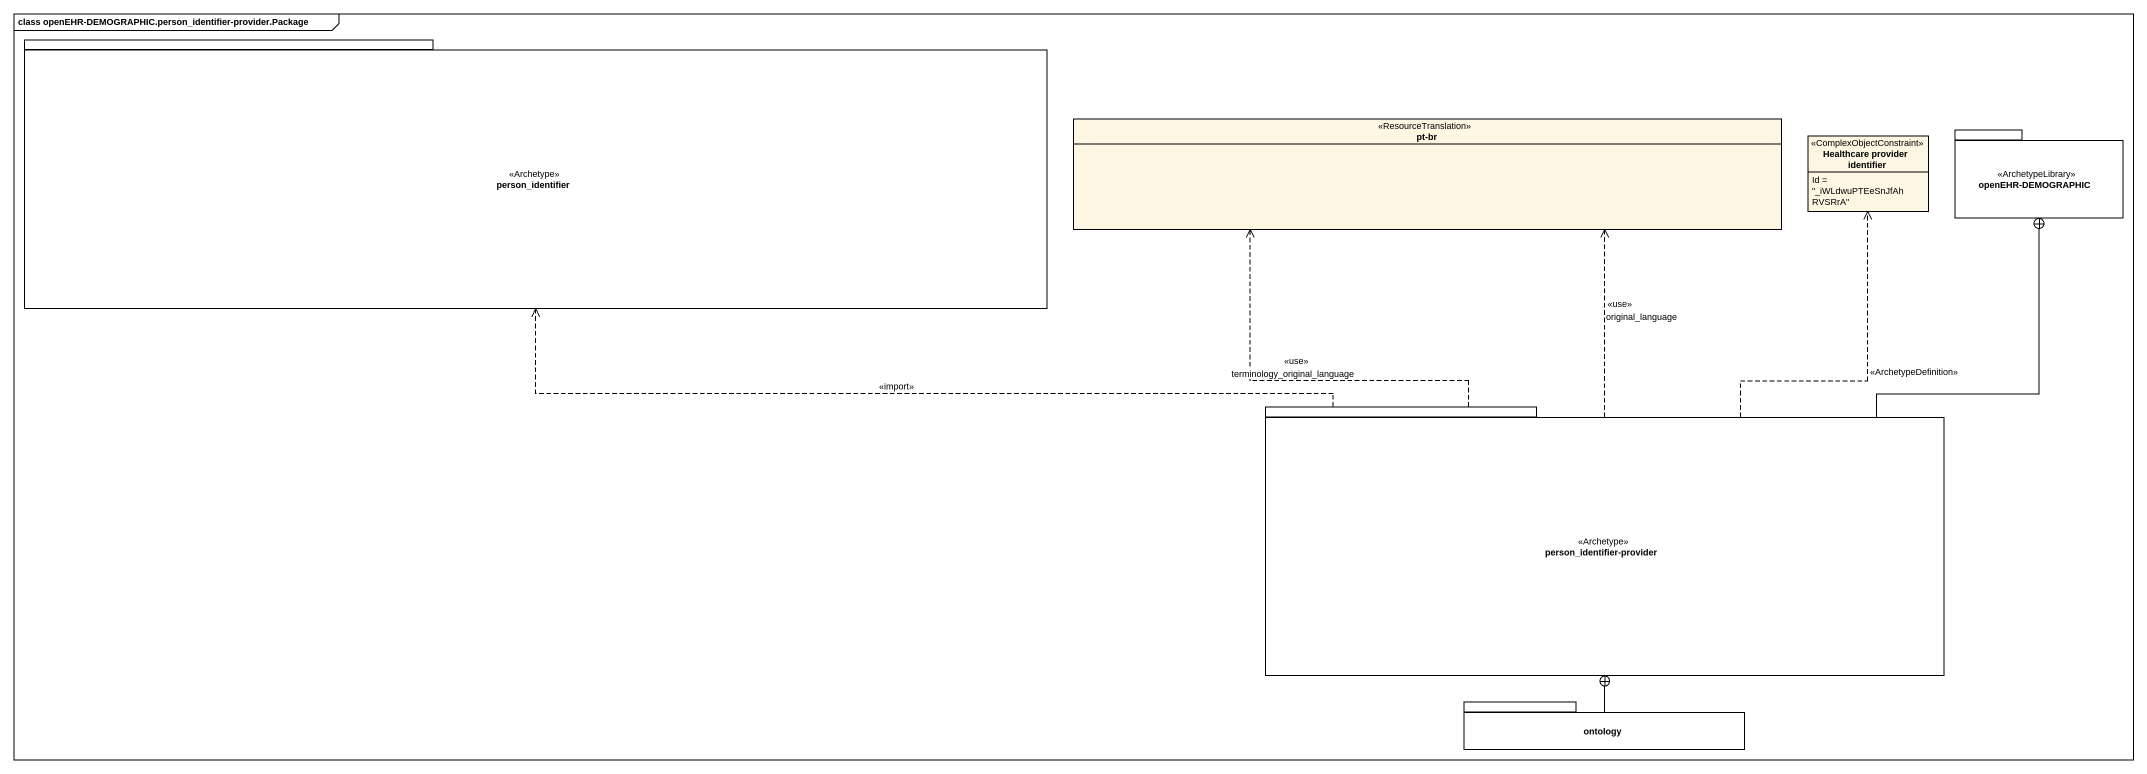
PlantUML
@startuml
mainframe class openEHR-DEMOGRAPHIC.person_identifier-provider.Package
hide circle
hide empty members
package person_identifier <<Archetype>> {
}
enum "pt-br" as pt_br <<ResourceTranslation>>
class "Healthcare provider identifier" as Healthcare_provider <<ComplexObjectConstraint>> {
  Id = "_iWLdwuPTEeSnJfAhRVSRrA"
}
package "openEHR-DEMOGRAPHIC" as openEHR_DEMOGRAPHIC <<ArchetypeLibrary>> {
}
package "person_identifier-provider" as person_identifier_provider <<Archetype>> {
}
package ontology {
}
person_identifier_provider .left.> person_identifier : <<import>>
person_identifier_provider .up.> pt_br : <<use>>\nterminology_original_language
person_identifier_provider .up.> pt_br : <<use>>\noriginal_language
person_identifier_provider .up.> Healthcare_provider : <<ArchetypeDefinition>>
person_identifier_provider -up-+ openEHR_DEMOGRAPHIC
ontology -up-+ person_identifier_provider
@enduml
